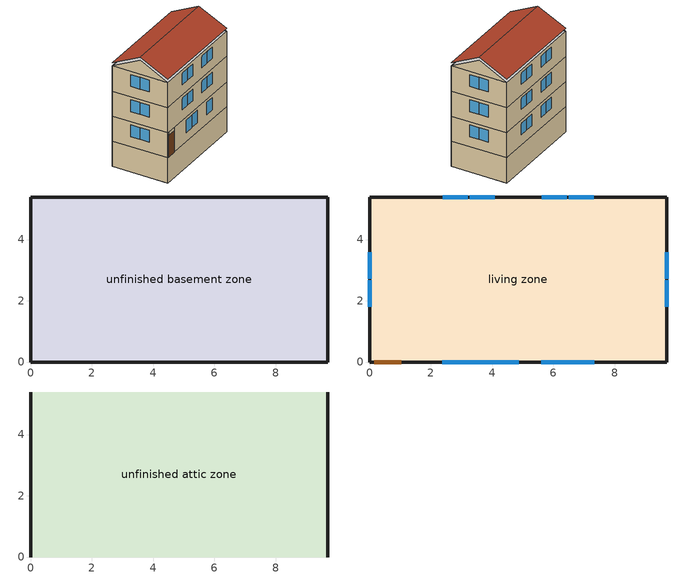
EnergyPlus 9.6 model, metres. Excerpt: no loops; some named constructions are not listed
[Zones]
unfinished basement zone
 floor foundation (FloorFndGrndUnfinB): 0,0 0,5.39 9.71,5.39 9.71,0 z-2.44
 wall foundation (WallFndGrndUnfinB): 0,5.39 0,0 9.71,0 9.71,5.39 0,5.39 z-2.44:0
living zone
 floor to unfinished basement zone (FloorUnfinBInsFin Reversed): 0,0 0,5.39 9.71,5.39 9.71,0 z0
 wall outside (WallExtInsFin): 9.71,0 9.71,5.39 0,5.39 0,0 9.71,0 z2.44:4.88; 0,5.39 0,0 9.71,0 9.71,5.39 0,5.39 z4.88:7.32; 0,5.39 0,0 0.13,0 1.05,0 9.71,0 9.71,5.39 0,5.39 z0:2.44
 window (WindowConstruction): 9.71,1.81 9.71,2.67 / 9.71,2.73 9.71,3.59 / 0,3.59 0,2.73 / 0,2.67 0,1.81 z3.43:4.57; 2.37,0 3.2,0 / 3.27,0 4.1,0 / 5.61,0 6.44,0 / 6.5,0 7.33,0 z3.46:4.57; 0,3.59 0,2.73 / 0,2.67 0,1.81 / 9.71,1.81 9.71,2.67 / 9.71,2.73 9.71,3.59 z5.86:7.01; 7.32,5.39 6.5,5.39 / 6.44,5.39 5.62,5.39 / 4.08,5.39 3.27,5.39 / 3.2,5.39 2.39,5.39 z5.92:7.01; 2.37,0 3.2,0 / 3.27,0 4.1,0 / 5.61,0 6.44,0 / 6.5,0 7.33,0 z5.9:7.01; 0,3.59 0,2.73 / 0,2.67 0,1.81 / 9.71,1.81 9.71,2.67 / 9.71,2.73 9.71,3.59 z0.99:2.13; 7.32,5.39 6.5,5.39 / 6.44,5.39 5.62,5.39 / 4.08,5.39 3.27,5.39 / 3.2,5.39 2.39,5.39 z1.05:2.13; 3,0 3.9,0 / 3.96,0 4.87,0 / 6.37,0 7.27,0 z0.93:2.13; 7.32,5.39 6.5,5.39 / 6.44,5.39 5.62,5.39 / 4.08,5.39 3.27,5.39 / 3.2,5.39 2.39,5.39 z3.48:4.57
 door (Door): 0.15,0 1.02,0 z0:2.13
unfinished attic zone
 floor to living zone (FloorFinInsUnfinAttic): 0,5.39 9.71,5.39 9.71,0 0,0 z7.32
 wall outside (WallExtUninsUnfin): 0,2.7,8.66 0,5.39,7.32 0,0,7.32; 9.71,2.7,8.66 9.71,0,7.32 9.71,5.39,7.32
 roof outside (RoofUnfinInsExt): 9.71,2.7,8.97 0,2.7,8.97 0,0,7.62 9.71,0,7.62; 0,2.7,8.97 9.71,2.7,8.97 9.71,5.39,7.62 0,5.39,7.62
[Material] Roughness=Rough
Name | Thickness {m} | Conductivity {W/m-K} | Density {kg/m3} | Specific Heat {J/kg-K} | Thermal Absorptance | Solar Absorptance | Visible Absorptance
Drywall 0.5 in. | 0.0127 | 0.160291 | 801 | 837.4 | 0.9 | 0.5 | 0.1
Floor Covering | 0.0127 | 0.0433444 | 54.468 | 1339.84 | 0.9 | 0.9 | 0.7
FloorIns | 0.23495 | 2.59817 | 67.691 | 1210.98 | 0.82 | 0.3 | 0.3
FloorUAAdditionalCeilingIns | 0.266954 | 0.0531827 | 16.02 | 1046.75 | 0.9 | 0.7 | 0.7
FloorUATrussandIns | 0.0889 | 0.0555643 | 50.7834 | 1165.1 | 0.9 | 0.5 | 0.9
RoofSheathing | 0.01905 | 0.115458 | 512.64 | 1214.23 | 0.82 | 0.3 | 0.3
Wood Floor | 0.015875 | 0.115458 | 544.68 | 1214.23 | 0.9 | 0.7 | 0.7
[Construction]
FloorFinInsUnfinAttic Reversed: FloorUAAdditionalCeilingIns, FloorUATrussandIns, Drywall 0.5 in.
FloorUnfinBInsFin: FloorIns, RoofSheathing, Wood Floor, Floor Covering
[Schedule:Day:Interval]
res mv_1 bath exhaust schedule allday1; res mv_1 bath exhaust schedule allday10; res mv_1 bath exhaust schedule allday11; res mv_1 bath exhaust schedule allday12; res mv_1 bath exhaust schedule allday2; res mv_1 bath exhaust schedule allday3; res mv_1 bath exhaust schedule allday4; res mv_1 bath exhaust schedule allday5; res mv_1 bath exhaust schedule allday6; res mv_1 bath exhaust schedule allday7; res mv_1 bath exhaust schedule allday8; res mv_1 bath exhaust schedule allday9: No, 04:00, 0, 05:00, 1, 24:00, 0
res mv_1 bath exhaust schedule summer design; res mv_1 range exhaust schedule summer design: No, 24:00, 1
res mv_1 bath exhaust schedule winter design; res mv_1 range exhaust schedule winter design; Schedule Day 19; Schedule Day 20; Schedule Day 23; Schedule Day 24: No, 24:00, 0
res mv_1 range exhaust schedule allday1; res mv_1 range exhaust schedule allday10; res mv_1 range exhaust schedule allday11; res mv_1 range exhaust schedule allday12; res mv_1 range exhaust schedule allday2; res mv_1 range exhaust schedule allday3; res mv_1 range exhaust schedule allday4; res mv_1 range exhaust schedule allday5; res mv_1 range exhaust schedule allday6; res mv_1 range exhaust schedule allday7; res mv_1 range exhaust schedule allday8; res mv_1 range exhaust schedule allday9: No, 15:00, 0, 16:00, 1, 24:00, 0
res nv_1 availability schedule allday1 on; res nv_1 availability schedule allday1 on 1; res nv_1 availability schedule allday1 on 10; res nv_1 availability schedule allday1 on 11; res nv_1 availability schedule allday1 on 2; res nv_1 availability schedule allday1 on 3; res nv_1 availability schedule allday1 on 4; res nv_1 availability schedule allday1 on 5; res nv_1 availability schedule allday1 on 6; res nv_1 availability schedule allday1 on 7; res nv_1 availability schedule allday1 on 8; res nv_1 availability schedule allday1 on 9: No, 01:00, 1, 02:00, 1, 03:00, 1, 04:00, 1, 05:00, 1, 06:00, 1, 07:00, 1, 08:00, 1, 09:00, 1, 10:00, 1, 11:00, 1, 12:00, 1, 13:00, 1, 14:00, 1, 15:00, 1, 16:00, 1, 17:00, 1, 18:00, 1, 19:00, 1, 20:00, 1, 21:00, 1, 22:00, 1, 23:00, 1, 24:00, 1
res nv_1 temp schedule allday5; res nv_1 temp schedule allday6; res nv_1 temp schedule allday9: No, 24:00, 20
res nv_1 temp schedule weekday1; res nv_1 temp schedule weekday10; res nv_1 temp schedule weekday11; res nv_1 temp schedule weekday12; res nv_1 temp schedule weekday2; res nv_1 temp schedule weekday3; res nv_1 temp schedule weekday4: No, 02:00, 18.3333, 11:00, 18.8889, 17:00, 17.7778, 24:00, 18.3333
res nv_1 temp schedule weekday7; res nv_1 temp schedule weekday8: No, 02:00, 19.4444, 09:00, 20, 17:00, 13.3333, 24:00, 19.4444
res nv_1 temp schedule weekend1; res nv_1 temp schedule weekend10; res nv_1 temp schedule weekend11; res nv_1 temp schedule weekend12; res nv_1 temp schedule weekend2; res nv_1 temp schedule weekend3; res nv_1 temp schedule weekend4: No, 02:00, 18.3333, 11:00, 18.8889, 24:00, 18.3333
res nv_1 temp schedule weekend7; res nv_1 temp schedule weekend8: No, 02:00, 19.4444, 11:00, 20, 24:00, 19.4444
[Schedule:Week:Daily]
res mv_1 bath exhaust schedule Week Rule - Jan1-Jan28: res mv_1 bath exhaust schedule allday1, res mv_1 bath exhaust schedule allday1, res mv_1 bath exhaust schedule allday1, res mv_1 bath exhaust schedule allday1, res mv_1 bath exhaust schedule allday1, res mv_1 bath exhaust schedule allday1, res mv_1 bath exhaust schedule allday1, Schedule Day 24, res mv_1 bath exhaust schedule summer design, res mv_1 bath exhaust schedule winter design, Schedule Day 24, Schedule Day 24
res mv_1 bath exhaust schedule Week Rule - Jan29-Feb4: res mv_1 bath exhaust schedule allday1, res mv_1 bath exhaust schedule allday1, res mv_1 bath exhaust schedule allday1, res mv_1 bath exhaust schedule allday2, res mv_1 bath exhaust schedule allday2, res mv_1 bath exhaust schedule allday2, res mv_1 bath exhaust schedule allday2, Schedule Day 24, res mv_1 bath exhaust schedule summer design, res mv_1 bath exhaust schedule winter design, Schedule Day 24, Schedule Day 24
res mv_1 bath exhaust schedule Week Rule - Feb5-Feb25: res mv_1 bath exhaust schedule allday2, res mv_1 bath exhaust schedule allday2, res mv_1 bath exhaust schedule allday2, res mv_1 bath exhaust schedule allday2, res mv_1 bath exhaust schedule allday2, res mv_1 bath exhaust schedule allday2, res mv_1 bath exhaust schedule allday2, Schedule Day 24, res mv_1 bath exhaust schedule summer design, res mv_1 bath exhaust schedule winter design, Schedule Day 24, Schedule Day 24
res mv_1 bath exhaust schedule Week Rule - Feb26-Mar4: res mv_1 bath exhaust schedule allday2, res mv_1 bath exhaust schedule allday2, res mv_1 bath exhaust schedule allday2, res mv_1 bath exhaust schedule allday3, res mv_1 bath exhaust schedule allday3, res mv_1 bath exhaust schedule allday3, res mv_1 bath exhaust schedule allday3, Schedule Day 24, res mv_1 bath exhaust schedule summer design, res mv_1 bath exhaust schedule winter design, Schedule Day 24, Schedule Day 24
res mv_1 bath exhaust schedule Week Rule - Mar5-Mar25: res mv_1 bath exhaust schedule allday3, res mv_1 bath exhaust schedule allday3, res mv_1 bath exhaust schedule allday3, res mv_1 bath exhaust schedule allday3, res mv_1 bath exhaust schedule allday3, res mv_1 bath exhaust schedule allday3, res mv_1 bath exhaust schedule allday3, Schedule Day 24, res mv_1 bath exhaust schedule summer design, res mv_1 bath exhaust schedule winter design, Schedule Day 24, Schedule Day 24
res mv_1 bath exhaust schedule Week Rule - Mar26-Apr1: res mv_1 bath exhaust schedule allday3, res mv_1 bath exhaust schedule allday3, res mv_1 bath exhaust schedule allday3, res mv_1 bath exhaust schedule allday3, res mv_1 bath exhaust schedule allday3, res mv_1 bath exhaust schedule allday3, res mv_1 bath exhaust schedule allday4, Schedule Day 24, res mv_1 bath exhaust schedule summer design, res mv_1 bath exhaust schedule winter design, Schedule Day 24, Schedule Day 24
res mv_1 bath exhaust schedule Week Rule - Apr2-Apr29: res mv_1 bath exhaust schedule allday4, res mv_1 bath exhaust schedule allday4, res mv_1 bath exhaust schedule allday4, res mv_1 bath exhaust schedule allday4, res mv_1 bath exhaust schedule allday4, res mv_1 bath exhaust schedule allday4, res mv_1 bath exhaust schedule allday4, Schedule Day 24, res mv_1 bath exhaust schedule summer design, res mv_1 bath exhaust schedule winter design, Schedule Day 24, Schedule Day 24
res mv_1 bath exhaust schedule Week Rule - Apr30-May6: res mv_1 bath exhaust schedule allday4, res mv_1 bath exhaust schedule allday5, res mv_1 bath exhaust schedule allday5, res mv_1 bath exhaust schedule allday5, res mv_1 bath exhaust schedule allday5, res mv_1 bath exhaust schedule allday5, res mv_1 bath exhaust schedule allday5, Schedule Day 24, res mv_1 bath exhaust schedule summer design, res mv_1 bath exhaust schedule winter design, Schedule Day 24, Schedule Day 24
res mv_1 bath exhaust schedule Week Rule - May7-May27: res mv_1 bath exhaust schedule allday5, res mv_1 bath exhaust schedule allday5, res mv_1 bath exhaust schedule allday5, res mv_1 bath exhaust schedule allday5, res mv_1 bath exhaust schedule allday5, res mv_1 bath exhaust schedule allday5, res mv_1 bath exhaust schedule allday5, Schedule Day 24, res mv_1 bath exhaust schedule summer design, res mv_1 bath exhaust schedule winter design, Schedule Day 24, Schedule Day 24
res mv_1 bath exhaust schedule Week Rule - May28-Jun3: res mv_1 bath exhaust schedule allday5, res mv_1 bath exhaust schedule allday5, res mv_1 bath exhaust schedule allday5, res mv_1 bath exhaust schedule allday5, res mv_1 bath exhaust schedule allday6, res mv_1 bath exhaust schedule allday6, res mv_1 bath exhaust schedule allday6, Schedule Day 24, res mv_1 bath exhaust schedule summer design, res mv_1 bath exhaust schedule winter design, Schedule Day 24, Schedule Day 24
res mv_1 bath exhaust schedule Week Rule - Jun4-Jun24: res mv_1 bath exhaust schedule allday6, res mv_1 bath exhaust schedule allday6, res mv_1 bath exhaust schedule allday6, res mv_1 bath exhaust schedule allday6, res mv_1 bath exhaust schedule allday6, res mv_1 bath exhaust schedule allday6, res mv_1 bath exhaust schedule allday6, Schedule Day 24, res mv_1 bath exhaust schedule summer design, res mv_1 bath exhaust schedule winter design, Schedule Day 24, Schedule Day 24
res mv_1 bath exhaust schedule Week Rule - Jun25-Jul1: res mv_1 bath exhaust schedule allday6, res mv_1 bath exhaust schedule allday6, res mv_1 bath exhaust schedule allday6, res mv_1 bath exhaust schedule allday6, res mv_1 bath exhaust schedule allday6, res mv_1 bath exhaust schedule allday6, res mv_1 bath exhaust schedule allday7, Schedule Day 24, res mv_1 bath exhaust schedule summer design, res mv_1 bath exhaust schedule winter design, Schedule Day 24, Schedule Day 24
res mv_1 bath exhaust schedule Week Rule - Jul2-Jul29: res mv_1 bath exhaust schedule allday7, res mv_1 bath exhaust schedule allday7, res mv_1 bath exhaust schedule allday7, res mv_1 bath exhaust schedule allday7, res mv_1 bath exhaust schedule allday7, res mv_1 bath exhaust schedule allday7, res mv_1 bath exhaust schedule allday7, Schedule Day 24, res mv_1 bath exhaust schedule summer design, res mv_1 bath exhaust schedule winter design, Schedule Day 24, Schedule Day 24
res mv_1 bath exhaust schedule Week Rule - Jul30-Aug5: res mv_1 bath exhaust schedule allday7, res mv_1 bath exhaust schedule allday7, res mv_1 bath exhaust schedule allday8, res mv_1 bath exhaust schedule allday8, res mv_1 bath exhaust schedule allday8, res mv_1 bath exhaust schedule allday8, res mv_1 bath exhaust schedule allday8, Schedule Day 24, res mv_1 bath exhaust schedule summer design, res mv_1 bath exhaust schedule winter design, Schedule Day 24, Schedule Day 24
res mv_1 bath exhaust schedule Week Rule - Aug6-Aug26: res mv_1 bath exhaust schedule allday8, res mv_1 bath exhaust schedule allday8, res mv_1 bath exhaust schedule allday8, res mv_1 bath exhaust schedule allday8, res mv_1 bath exhaust schedule allday8, res mv_1 bath exhaust schedule allday8, res mv_1 bath exhaust schedule allday8, Schedule Day 24, res mv_1 bath exhaust schedule summer design, res mv_1 bath exhaust schedule winter design, Schedule Day 24, Schedule Day 24
res mv_1 bath exhaust schedule Week Rule - Aug27-Sep2: res mv_1 bath exhaust schedule allday8, res mv_1 bath exhaust schedule allday8, res mv_1 bath exhaust schedule allday8, res mv_1 bath exhaust schedule allday8, res mv_1 bath exhaust schedule allday8, res mv_1 bath exhaust schedule allday9, res mv_1 bath exhaust schedule allday9, Schedule Day 24, res mv_1 bath exhaust schedule summer design, res mv_1 bath exhaust schedule winter design, Schedule Day 24, Schedule Day 24
res mv_1 bath exhaust schedule Week Rule - Sep3-Sep30: res mv_1 bath exhaust schedule allday9, res mv_1 bath exhaust schedule allday9, res mv_1 bath exhaust schedule allday9, res mv_1 bath exhaust schedule allday9, res mv_1 bath exhaust schedule allday9, res mv_1 bath exhaust schedule allday9, res mv_1 bath exhaust schedule allday9, Schedule Day 24, res mv_1 bath exhaust schedule summer design, res mv_1 bath exhaust schedule winter design, Schedule Day 24, Schedule Day 24
res mv_1 bath exhaust schedule Week Rule - Oct1-Oct28: res mv_1 bath exhaust schedule allday10, res mv_1 bath exhaust schedule allday10, res mv_1 bath exhaust schedule allday10, res mv_1 bath exhaust schedule allday10, res mv_1 bath exhaust schedule allday10, res mv_1 bath exhaust schedule allday10, res mv_1 bath exhaust schedule allday10, Schedule Day 24, res mv_1 bath exhaust schedule summer design, res mv_1 bath exhaust schedule winter design, Schedule Day 24, Schedule Day 24
res mv_1 bath exhaust schedule Week Rule - Oct29-Nov4: res mv_1 bath exhaust schedule allday10, res mv_1 bath exhaust schedule allday10, res mv_1 bath exhaust schedule allday10, res mv_1 bath exhaust schedule allday11, res mv_1 bath exhaust schedule allday11, res mv_1 bath exhaust schedule allday11, res mv_1 bath exhaust schedule allday11, Schedule Day 24, res mv_1 bath exhaust schedule summer design, res mv_1 bath exhaust schedule winter design, Schedule Day 24, Schedule Day 24
res mv_1 bath exhaust schedule Week Rule - Nov5-Nov25: res mv_1 bath exhaust schedule allday11, res mv_1 bath exhaust schedule allday11, res mv_1 bath exhaust schedule allday11, res mv_1 bath exhaust schedule allday11, res mv_1 bath exhaust schedule allday11, res mv_1 bath exhaust schedule allday11, res mv_1 bath exhaust schedule allday11, Schedule Day 24, res mv_1 bath exhaust schedule summer design, res mv_1 bath exhaust schedule winter design, Schedule Day 24, Schedule Day 24
res mv_1 bath exhaust schedule Week Rule - Nov26-Dec2: res mv_1 bath exhaust schedule allday11, res mv_1 bath exhaust schedule allday11, res mv_1 bath exhaust schedule allday11, res mv_1 bath exhaust schedule allday11, res mv_1 bath exhaust schedule allday11, res mv_1 bath exhaust schedule allday12, res mv_1 bath exhaust schedule allday12, Schedule Day 24, res mv_1 bath exhaust schedule summer design, res mv_1 bath exhaust schedule winter design, Schedule Day 24, Schedule Day 24
res mv_1 bath exhaust schedule Week Rule - Dec3-Dec31: res mv_1 bath exhaust schedule allday12, res mv_1 bath exhaust schedule allday12, res mv_1 bath exhaust schedule allday12, res mv_1 bath exhaust schedule allday12, res mv_1 bath exhaust schedule allday12, res mv_1 bath exhaust schedule allday12, res mv_1 bath exhaust schedule allday12, Schedule Day 24, res mv_1 bath exhaust schedule summer design, res mv_1 bath exhaust schedule winter design, Schedule Day 24, Schedule Day 24
res mv_1 range exhaust schedule Week Rule - Jan1-Jan28: res mv_1 range exhaust schedule allday1, res mv_1 range exhaust schedule allday1, res mv_1 range exhaust schedule allday1, res mv_1 range exhaust schedule allday1, res mv_1 range exhaust schedule allday1, res mv_1 range exhaust schedule allday1, res mv_1 range exhaust schedule allday1, Schedule Day 23, res mv_1 range exhaust schedule summer design, res mv_1 range exhaust schedule winter design, Schedule Day 23, Schedule Day 23
res mv_1 range exhaust schedule Week Rule - Jan29-Feb4: res mv_1 range exhaust schedule allday1, res mv_1 range exhaust schedule allday1, res mv_1 range exhaust schedule allday1, res mv_1 range exhaust schedule allday2, res mv_1 range exhaust schedule allday2, res mv_1 range exhaust schedule allday2, res mv_1 range exhaust schedule allday2, Schedule Day 23, res mv_1 range exhaust schedule summer design, res mv_1 range exhaust schedule winter design, Schedule Day 23, Schedule Day 23
res mv_1 range exhaust schedule Week Rule - Feb5-Feb25: res mv_1 range exhaust schedule allday2, res mv_1 range exhaust schedule allday2, res mv_1 range exhaust schedule allday2, res mv_1 range exhaust schedule allday2, res mv_1 range exhaust schedule allday2, res mv_1 range exhaust schedule allday2, res mv_1 range exhaust schedule allday2, Schedule Day 23, res mv_1 range exhaust schedule summer design, res mv_1 range exhaust schedule winter design, Schedule Day 23, Schedule Day 23
res mv_1 range exhaust schedule Week Rule - Feb26-Mar4: res mv_1 range exhaust schedule allday2, res mv_1 range exhaust schedule allday2, res mv_1 range exhaust schedule allday2, res mv_1 range exhaust schedule allday3, res mv_1 range exhaust schedule allday3, res mv_1 range exhaust schedule allday3, res mv_1 range exhaust schedule allday3, Schedule Day 23, res mv_1 range exhaust schedule summer design, res mv_1 range exhaust schedule winter design, Schedule Day 23, Schedule Day 23
res mv_1 range exhaust schedule Week Rule - Mar5-Mar25: res mv_1 range exhaust schedule allday3, res mv_1 range exhaust schedule allday3, res mv_1 range exhaust schedule allday3, res mv_1 range exhaust schedule allday3, res mv_1 range exhaust schedule allday3, res mv_1 range exhaust schedule allday3, res mv_1 range exhaust schedule allday3, Schedule Day 23, res mv_1 range exhaust schedule summer design, res mv_1 range exhaust schedule winter design, Schedule Day 23, Schedule Day 23
res mv_1 range exhaust schedule Week Rule - Mar26-Apr1: res mv_1 range exhaust schedule allday3, res mv_1 range exhaust schedule allday3, res mv_1 range exhaust schedule allday3, res mv_1 range exhaust schedule allday3, res mv_1 range exhaust schedule allday3, res mv_1 range exhaust schedule allday3, res mv_1 range exhaust schedule allday4, Schedule Day 23, res mv_1 range exhaust schedule summer design, res mv_1 range exhaust schedule winter design, Schedule Day 23, Schedule Day 23
res mv_1 range exhaust schedule Week Rule - Apr2-Apr29: res mv_1 range exhaust schedule allday4, res mv_1 range exhaust schedule allday4, res mv_1 range exhaust schedule allday4, res mv_1 range exhaust schedule allday4, res mv_1 range exhaust schedule allday4, res mv_1 range exhaust schedule allday4, res mv_1 range exhaust schedule allday4, Schedule Day 23, res mv_1 range exhaust schedule summer design, res mv_1 range exhaust schedule winter design, Schedule Day 23, Schedule Day 23
res mv_1 range exhaust schedule Week Rule - Apr30-May6: res mv_1 range exhaust schedule allday4, res mv_1 range exhaust schedule allday5, res mv_1 range exhaust schedule allday5, res mv_1 range exhaust schedule allday5, res mv_1 range exhaust schedule allday5, res mv_1 range exhaust schedule allday5, res mv_1 range exhaust schedule allday5, Schedule Day 23, res mv_1 range exhaust schedule summer design, res mv_1 range exhaust schedule winter design, Schedule Day 23, Schedule Day 23
res mv_1 range exhaust schedule Week Rule - May7-May27: res mv_1 range exhaust schedule allday5, res mv_1 range exhaust schedule allday5, res mv_1 range exhaust schedule allday5, res mv_1 range exhaust schedule allday5, res mv_1 range exhaust schedule allday5, res mv_1 range exhaust schedule allday5, res mv_1 range exhaust schedule allday5, Schedule Day 23, res mv_1 range exhaust schedule summer design, res mv_1 range exhaust schedule winter design, Schedule Day 23, Schedule Day 23
res mv_1 range exhaust schedule Week Rule - May28-Jun3: res mv_1 range exhaust schedule allday5, res mv_1 range exhaust schedule allday5, res mv_1 range exhaust schedule allday5, res mv_1 range exhaust schedule allday5, res mv_1 range exhaust schedule allday6, res mv_1 range exhaust schedule allday6, res mv_1 range exhaust schedule allday6, Schedule Day 23, res mv_1 range exhaust schedule summer design, res mv_1 range exhaust schedule winter design, Schedule Day 23, Schedule Day 23
res mv_1 range exhaust schedule Week Rule - Jun4-Jun24: res mv_1 range exhaust schedule allday6, res mv_1 range exhaust schedule allday6, res mv_1 range exhaust schedule allday6, res mv_1 range exhaust schedule allday6, res mv_1 range exhaust schedule allday6, res mv_1 range exhaust schedule allday6, res mv_1 range exhaust schedule allday6, Schedule Day 23, res mv_1 range exhaust schedule summer design, res mv_1 range exhaust schedule winter design, Schedule Day 23, Schedule Day 23
res mv_1 range exhaust schedule Week Rule - Jun25-Jul1: res mv_1 range exhaust schedule allday6, res mv_1 range exhaust schedule allday6, res mv_1 range exhaust schedule allday6, res mv_1 range exhaust schedule allday6, res mv_1 range exhaust schedule allday6, res mv_1 range exhaust schedule allday6, res mv_1 range exhaust schedule allday7, Schedule Day 23, res mv_1 range exhaust schedule summer design, res mv_1 range exhaust schedule winter design, Schedule Day 23, Schedule Day 23
res mv_1 range exhaust schedule Week Rule - Jul2-Jul29: res mv_1 range exhaust schedule allday7, res mv_1 range exhaust schedule allday7, res mv_1 range exhaust schedule allday7, res mv_1 range exhaust schedule allday7, res mv_1 range exhaust schedule allday7, res mv_1 range exhaust schedule allday7, res mv_1 range exhaust schedule allday7, Schedule Day 23, res mv_1 range exhaust schedule summer design, res mv_1 range exhaust schedule winter design, Schedule Day 23, Schedule Day 23
res mv_1 range exhaust schedule Week Rule - Jul30-Aug5: res mv_1 range exhaust schedule allday7, res mv_1 range exhaust schedule allday7, res mv_1 range exhaust schedule allday8, res mv_1 range exhaust schedule allday8, res mv_1 range exhaust schedule allday8, res mv_1 range exhaust schedule allday8, res mv_1 range exhaust schedule allday8, Schedule Day 23, res mv_1 range exhaust schedule summer design, res mv_1 range exhaust schedule winter design, Schedule Day 23, Schedule Day 23
res mv_1 range exhaust schedule Week Rule - Aug6-Aug26: res mv_1 range exhaust schedule allday8, res mv_1 range exhaust schedule allday8, res mv_1 range exhaust schedule allday8, res mv_1 range exhaust schedule allday8, res mv_1 range exhaust schedule allday8, res mv_1 range exhaust schedule allday8, res mv_1 range exhaust schedule allday8, Schedule Day 23, res mv_1 range exhaust schedule summer design, res mv_1 range exhaust schedule winter design, Schedule Day 23, Schedule Day 23
res mv_1 range exhaust schedule Week Rule - Aug27-Sep2: res mv_1 range exhaust schedule allday8, res mv_1 range exhaust schedule allday8, res mv_1 range exhaust schedule allday8, res mv_1 range exhaust schedule allday8, res mv_1 range exhaust schedule allday8, res mv_1 range exhaust schedule allday9, res mv_1 range exhaust schedule allday9, Schedule Day 23, res mv_1 range exhaust schedule summer design, res mv_1 range exhaust schedule winter design, Schedule Day 23, Schedule Day 23
res mv_1 range exhaust schedule Week Rule - Sep3-Sep30: res mv_1 range exhaust schedule allday9, res mv_1 range exhaust schedule allday9, res mv_1 range exhaust schedule allday9, res mv_1 range exhaust schedule allday9, res mv_1 range exhaust schedule allday9, res mv_1 range exhaust schedule allday9, res mv_1 range exhaust schedule allday9, Schedule Day 23, res mv_1 range exhaust schedule summer design, res mv_1 range exhaust schedule winter design, Schedule Day 23, Schedule Day 23
res mv_1 range exhaust schedule Week Rule - Oct1-Oct28: res mv_1 range exhaust schedule allday10, res mv_1 range exhaust schedule allday10, res mv_1 range exhaust schedule allday10, res mv_1 range exhaust schedule allday10, res mv_1 range exhaust schedule allday10, res mv_1 range exhaust schedule allday10, res mv_1 range exhaust schedule allday10, Schedule Day 23, res mv_1 range exhaust schedule summer design, res mv_1 range exhaust schedule winter design, Schedule Day 23, Schedule Day 23
res mv_1 range exhaust schedule Week Rule - Oct29-Nov4: res mv_1 range exhaust schedule allday10, res mv_1 range exhaust schedule allday10, res mv_1 range exhaust schedule allday10, res mv_1 range exhaust schedule allday11, res mv_1 range exhaust schedule allday11, res mv_1 range exhaust schedule allday11, res mv_1 range exhaust schedule allday11, Schedule Day 23, res mv_1 range exhaust schedule summer design, res mv_1 range exhaust schedule winter design, Schedule Day 23, Schedule Day 23
res mv_1 range exhaust schedule Week Rule - Nov5-Nov25: res mv_1 range exhaust schedule allday11, res mv_1 range exhaust schedule allday11, res mv_1 range exhaust schedule allday11, res mv_1 range exhaust schedule allday11, res mv_1 range exhaust schedule allday11, res mv_1 range exhaust schedule allday11, res mv_1 range exhaust schedule allday11, Schedule Day 23, res mv_1 range exhaust schedule summer design, res mv_1 range exhaust schedule winter design, Schedule Day 23, Schedule Day 23
res mv_1 range exhaust schedule Week Rule - Nov26-Dec2: res mv_1 range exhaust schedule allday11, res mv_1 range exhaust schedule allday11, res mv_1 range exhaust schedule allday11, res mv_1 range exhaust schedule allday11, res mv_1 range exhaust schedule allday11, res mv_1 range exhaust schedule allday12, res mv_1 range exhaust schedule allday12, Schedule Day 23, res mv_1 range exhaust schedule summer design, res mv_1 range exhaust schedule winter design, Schedule Day 23, Schedule Day 23
res mv_1 range exhaust schedule Week Rule - Dec3-Dec31: res mv_1 range exhaust schedule allday12, res mv_1 range exhaust schedule allday12, res mv_1 range exhaust schedule allday12, res mv_1 range exhaust schedule allday12, res mv_1 range exhaust schedule allday12, res mv_1 range exhaust schedule allday12, res mv_1 range exhaust schedule allday12, Schedule Day 23, res mv_1 range exhaust schedule summer design, res mv_1 range exhaust schedule winter design, Schedule Day 23, Schedule Day 23
res nv_1 avail schedule Week Rule - Jan1-Jan28: Schedule Day 20, res nv_1 availability schedule allday1 on, Schedule Day 20, res nv_1 availability schedule allday1 on, Schedule Day 20, res nv_1 availability schedule allday1 on, Schedule Day 20, Schedule Day 20, Schedule Day 20, Schedule Day 20, Schedule Day 20, Schedule Day 20
res nv_1 avail schedule Week Rule - Jan29-Feb4: Schedule Day 20, res nv_1 availability schedule allday1 on, Schedule Day 20, res nv_1 availability schedule allday1 on 1, Schedule Day 20, res nv_1 availability schedule allday1 on 1, Schedule Day 20, Schedule Day 20, Schedule Day 20, Schedule Day 20, Schedule Day 20, Schedule Day 20
res nv_1 avail schedule Week Rule - Feb5-Feb25: Schedule Day 20, res nv_1 availability schedule allday1 on 1, Schedule Day 20, res nv_1 availability schedule allday1 on 1, Schedule Day 20, res nv_1 availability schedule allday1 on 1, Schedule Day 20, Schedule Day 20, Schedule Day 20, Schedule Day 20, Schedule Day 20, Schedule Day 20
res nv_1 avail schedule Week Rule - Feb26-Mar4: Schedule Day 20, res nv_1 availability schedule allday1 on 1, Schedule Day 20, res nv_1 availability schedule allday1 on 2, Schedule Day 20, res nv_1 availability schedule allday1 on 2, Schedule Day 20, Schedule Day 20, Schedule Day 20, Schedule Day 20, Schedule Day 20, Schedule Day 20
res nv_1 avail schedule Week Rule - Mar5-Apr1: Schedule Day 20, res nv_1 availability schedule allday1 on 2, Schedule Day 20, res nv_1 availability schedule allday1 on 2, Schedule Day 20, res nv_1 availability schedule allday1 on 2, Schedule Day 20, Schedule Day 20, Schedule Day 20, Schedule Day 20, Schedule Day 20, Schedule Day 20
res nv_1 avail schedule Week Rule - Apr2-Apr29: Schedule Day 20, res nv_1 availability schedule allday1 on 3, Schedule Day 20, res nv_1 availability schedule allday1 on 3, Schedule Day 20, res nv_1 availability schedule allday1 on 3, Schedule Day 20, Schedule Day 20, Schedule Day 20, Schedule Day 20, Schedule Day 20, Schedule Day 20
res nv_1 avail schedule Week Rule - Apr30-May27: Schedule Day 20, res nv_1 availability schedule allday1 on 4, Schedule Day 20, res nv_1 availability schedule allday1 on 4, Schedule Day 20, res nv_1 availability schedule allday1 on 4, Schedule Day 20, Schedule Day 20, Schedule Day 20, Schedule Day 20, Schedule Day 20, Schedule Day 20
res nv_1 avail schedule Week Rule - May28-Jun3: Schedule Day 20, res nv_1 availability schedule allday1 on 4, Schedule Day 20, res nv_1 availability schedule allday1 on 4, Schedule Day 20, res nv_1 availability schedule allday1 on 5, Schedule Day 20, Schedule Day 20, Schedule Day 20, Schedule Day 20, Schedule Day 20, Schedule Day 20
res nv_1 avail schedule Week Rule - Jun4-Jul1: Schedule Day 20, res nv_1 availability schedule allday1 on 5, Schedule Day 20, res nv_1 availability schedule allday1 on 5, Schedule Day 20, res nv_1 availability schedule allday1 on 5, Schedule Day 20, Schedule Day 20, Schedule Day 20, Schedule Day 20, Schedule Day 20, Schedule Day 20
res nv_1 avail schedule Week Rule - Jul2-Jul29: Schedule Day 20, res nv_1 availability schedule allday1 on 6, Schedule Day 20, res nv_1 availability schedule allday1 on 6, Schedule Day 20, res nv_1 availability schedule allday1 on 6, Schedule Day 20, Schedule Day 20, Schedule Day 20, Schedule Day 20, Schedule Day 20, Schedule Day 20
res nv_1 avail schedule Week Rule - Jul30-Aug5: Schedule Day 20, res nv_1 availability schedule allday1 on 6, Schedule Day 20, res nv_1 availability schedule allday1 on 7, Schedule Day 20, res nv_1 availability schedule allday1 on 7, Schedule Day 20, Schedule Day 20, Schedule Day 20, Schedule Day 20, Schedule Day 20, Schedule Day 20
res nv_1 avail schedule Week Rule - Aug6-Aug26: Schedule Day 20, res nv_1 availability schedule allday1 on 7, Schedule Day 20, res nv_1 availability schedule allday1 on 7, Schedule Day 20, res nv_1 availability schedule allday1 on 7, Schedule Day 20, Schedule Day 20, Schedule Day 20, Schedule Day 20, Schedule Day 20, Schedule Day 20
res nv_1 avail schedule Week Rule - Aug27-Sep2: Schedule Day 20, res nv_1 availability schedule allday1 on 7, Schedule Day 20, res nv_1 availability schedule allday1 on 7, Schedule Day 20, res nv_1 availability schedule allday1 on 8, Schedule Day 20, Schedule Day 20, Schedule Day 20, Schedule Day 20, Schedule Day 20, Schedule Day 20
res nv_1 avail schedule Week Rule - Sep3-Sep30: Schedule Day 20, res nv_1 availability schedule allday1 on 8, Schedule Day 20, res nv_1 availability schedule allday1 on 8, Schedule Day 20, res nv_1 availability schedule allday1 on 8, Schedule Day 20, Schedule Day 20, Schedule Day 20, Schedule Day 20, Schedule Day 20, Schedule Day 20
res nv_1 avail schedule Week Rule - Oct1-Oct28: Schedule Day 20, res nv_1 availability schedule allday1 on 9, Schedule Day 20, res nv_1 availability schedule allday1 on 9, Schedule Day 20, res nv_1 availability schedule allday1 on 9, Schedule Day 20, Schedule Day 20, Schedule Day 20, Schedule Day 20, Schedule Day 20, Schedule Day 20
res nv_1 avail schedule Week Rule - Oct29-Nov4: Schedule Day 20, res nv_1 availability schedule allday1 on 9, Schedule Day 20, res nv_1 availability schedule allday1 on 10, Schedule Day 20, res nv_1 availability schedule allday1 on 10, Schedule Day 20, Schedule Day 20, Schedule Day 20, Schedule Day 20, Schedule Day 20, Schedule Day 20
res nv_1 avail schedule Week Rule - Nov5-Nov25: Schedule Day 20, res nv_1 availability schedule allday1 on 10, Schedule Day 20, res nv_1 availability schedule allday1 on 10, Schedule Day 20, res nv_1 availability schedule allday1 on 10, Schedule Day 20, Schedule Day 20, Schedule Day 20, Schedule Day 20, Schedule Day 20, Schedule Day 20
res nv_1 avail schedule Week Rule - Nov26-Dec2: Schedule Day 20, res nv_1 availability schedule allday1 on 10, Schedule Day 20, res nv_1 availability schedule allday1 on 10, Schedule Day 20, res nv_1 availability schedule allday1 on 11, Schedule Day 20, Schedule Day 20, Schedule Day 20, Schedule Day 20, Schedule Day 20, Schedule Day 20
res nv_1 avail schedule Week Rule - Dec3-Dec31: Schedule Day 20, res nv_1 availability schedule allday1 on 11, Schedule Day 20, res nv_1 availability schedule allday1 on 11, Schedule Day 20, res nv_1 availability schedule allday1 on 11, Schedule Day 20, Schedule Day 20, Schedule Day 20, Schedule Day 20, Schedule Day 20, Schedule Day 20
res nv_1 temp schedule Week Rule - Jan1-Jan28: res nv_1 temp schedule weekend1, res nv_1 temp schedule weekday1, res nv_1 temp schedule weekday1, res nv_1 temp schedule weekday1, res nv_1 temp schedule weekday1, res nv_1 temp schedule weekday1, res nv_1 temp schedule weekend1, Schedule Day 19, Schedule Day 19, Schedule Day 19, Schedule Day 19, Schedule Day 19
res nv_1 temp schedule Week Rule - Jan29-Feb4: res nv_1 temp schedule weekend1, res nv_1 temp schedule weekday1, res nv_1 temp schedule weekday1, res nv_1 temp schedule weekday2, res nv_1 temp schedule weekday2, res nv_1 temp schedule weekday2, res nv_1 temp schedule weekend2, Schedule Day 19, Schedule Day 19, Schedule Day 19, Schedule Day 19, Schedule Day 19
res nv_1 temp schedule Week Rule - Feb5-Feb25: res nv_1 temp schedule weekend2, res nv_1 temp schedule weekday2, res nv_1 temp schedule weekday2, res nv_1 temp schedule weekday2, res nv_1 temp schedule weekday2, res nv_1 temp schedule weekday2, res nv_1 temp schedule weekend2, Schedule Day 19, Schedule Day 19, Schedule Day 19, Schedule Day 19, Schedule Day 19
res nv_1 temp schedule Week Rule - Feb26-Mar4: res nv_1 temp schedule weekend2, res nv_1 temp schedule weekday2, res nv_1 temp schedule weekday2, res nv_1 temp schedule weekday3, res nv_1 temp schedule weekday3, res nv_1 temp schedule weekday3, res nv_1 temp schedule weekend3, Schedule Day 19, Schedule Day 19, Schedule Day 19, Schedule Day 19, Schedule Day 19
res nv_1 temp schedule Week Rule - Mar5-Mar25: res nv_1 temp schedule weekend3, res nv_1 temp schedule weekday3, res nv_1 temp schedule weekday3, res nv_1 temp schedule weekday3, res nv_1 temp schedule weekday3, res nv_1 temp schedule weekday3, res nv_1 temp schedule weekend3, Schedule Day 19, Schedule Day 19, Schedule Day 19, Schedule Day 19, Schedule Day 19
res nv_1 temp schedule Week Rule - Mar26-Apr1: res nv_1 temp schedule weekend3, res nv_1 temp schedule weekday3, res nv_1 temp schedule weekday3, res nv_1 temp schedule weekday3, res nv_1 temp schedule weekday3, res nv_1 temp schedule weekday3, res nv_1 temp schedule weekend4, Schedule Day 19, Schedule Day 19, Schedule Day 19, Schedule Day 19, Schedule Day 19
res nv_1 temp schedule Week Rule - Apr2-Apr29: res nv_1 temp schedule weekend4, res nv_1 temp schedule weekday4, res nv_1 temp schedule weekday4, res nv_1 temp schedule weekday4, res nv_1 temp schedule weekday4, res nv_1 temp schedule weekday4, res nv_1 temp schedule weekend4, Schedule Day 19, Schedule Day 19, Schedule Day 19, Schedule Day 19, Schedule Day 19
res nv_1 temp schedule Week Rule - Apr30-May6: res nv_1 temp schedule weekend4, res nv_1 temp schedule allday5, res nv_1 temp schedule allday5, res nv_1 temp schedule allday5, res nv_1 temp schedule allday5, res nv_1 temp schedule allday5, res nv_1 temp schedule allday5, Schedule Day 19, Schedule Day 19, Schedule Day 19, Schedule Day 19, Schedule Day 19
res nv_1 temp schedule Week Rule - May7-May27: res nv_1 temp schedule allday5, res nv_1 temp schedule allday5, res nv_1 temp schedule allday5, res nv_1 temp schedule allday5, res nv_1 temp schedule allday5, res nv_1 temp schedule allday5, res nv_1 temp schedule allday5, Schedule Day 19, Schedule Day 19, Schedule Day 19, Schedule Day 19, Schedule Day 19
res nv_1 temp schedule Week Rule - May28-Jun3: res nv_1 temp schedule allday5, res nv_1 temp schedule allday5, res nv_1 temp schedule allday5, res nv_1 temp schedule allday5, res nv_1 temp schedule allday6, res nv_1 temp schedule allday6, res nv_1 temp schedule allday6, Schedule Day 19, Schedule Day 19, Schedule Day 19, Schedule Day 19, Schedule Day 19
res nv_1 temp schedule Week Rule - Jun4-Jun24: res nv_1 temp schedule allday6, res nv_1 temp schedule allday6, res nv_1 temp schedule allday6, res nv_1 temp schedule allday6, res nv_1 temp schedule allday6, res nv_1 temp schedule allday6, res nv_1 temp schedule allday6, Schedule Day 19, Schedule Day 19, Schedule Day 19, Schedule Day 19, Schedule Day 19
res nv_1 temp schedule Week Rule - Jun25-Jul1: res nv_1 temp schedule allday6, res nv_1 temp schedule allday6, res nv_1 temp schedule allday6, res nv_1 temp schedule allday6, res nv_1 temp schedule allday6, res nv_1 temp schedule allday6, res nv_1 temp schedule weekend7, Schedule Day 19, Schedule Day 19, Schedule Day 19, Schedule Day 19, Schedule Day 19
res nv_1 temp schedule Week Rule - Jul2-Jul29: res nv_1 temp schedule weekend7, res nv_1 temp schedule weekday7, res nv_1 temp schedule weekday7, res nv_1 temp schedule weekday7, res nv_1 temp schedule weekday7, res nv_1 temp schedule weekday7, res nv_1 temp schedule weekend7, Schedule Day 19, Schedule Day 19, Schedule Day 19, Schedule Day 19, Schedule Day 19
res nv_1 temp schedule Week Rule - Jul30-Aug5: res nv_1 temp schedule weekend7, res nv_1 temp schedule weekday7, res nv_1 temp schedule weekday8, res nv_1 temp schedule weekday8, res nv_1 temp schedule weekday8, res nv_1 temp schedule weekday8, res nv_1 temp schedule weekend8, Schedule Day 19, Schedule Day 19, Schedule Day 19, Schedule Day 19, Schedule Day 19
res nv_1 temp schedule Week Rule - Aug6-Aug26: res nv_1 temp schedule weekend8, res nv_1 temp schedule weekday8, res nv_1 temp schedule weekday8, res nv_1 temp schedule weekday8, res nv_1 temp schedule weekday8, res nv_1 temp schedule weekday8, res nv_1 temp schedule weekend8, Schedule Day 19, Schedule Day 19, Schedule Day 19, Schedule Day 19, Schedule Day 19
res nv_1 temp schedule Week Rule - Aug27-Sep2: res nv_1 temp schedule weekend8, res nv_1 temp schedule weekday8, res nv_1 temp schedule weekday8, res nv_1 temp schedule weekday8, res nv_1 temp schedule weekday8, res nv_1 temp schedule allday9, res nv_1 temp schedule allday9, Schedule Day 19, Schedule Day 19, Schedule Day 19, Schedule Day 19, Schedule Day 19
res nv_1 temp schedule Week Rule - Sep3-Sep30: res nv_1 temp schedule allday9, res nv_1 temp schedule allday9, res nv_1 temp schedule allday9, res nv_1 temp schedule allday9, res nv_1 temp schedule allday9, res nv_1 temp schedule allday9, res nv_1 temp schedule allday9, Schedule Day 19, Schedule Day 19, Schedule Day 19, Schedule Day 19, Schedule Day 19
res nv_1 temp schedule Week Rule - Oct1-Oct28: res nv_1 temp schedule weekend10, res nv_1 temp schedule weekday10, res nv_1 temp schedule weekday10, res nv_1 temp schedule weekday10, res nv_1 temp schedule weekday10, res nv_1 temp schedule weekday10, res nv_1 temp schedule weekend10, Schedule Day 19, Schedule Day 19, Schedule Day 19, Schedule Day 19, Schedule Day 19
res nv_1 temp schedule Week Rule - Oct29-Nov4: res nv_1 temp schedule weekend10, res nv_1 temp schedule weekday10, res nv_1 temp schedule weekday10, res nv_1 temp schedule weekday11, res nv_1 temp schedule weekday11, res nv_1 temp schedule weekday11, res nv_1 temp schedule weekend11, Schedule Day 19, Schedule Day 19, Schedule Day 19, Schedule Day 19, Schedule Day 19
res nv_1 temp schedule Week Rule - Nov5-Nov25: res nv_1 temp schedule weekend11, res nv_1 temp schedule weekday11, res nv_1 temp schedule weekday11, res nv_1 temp schedule weekday11, res nv_1 temp schedule weekday11, res nv_1 temp schedule weekday11, res nv_1 temp schedule weekend11, Schedule Day 19, Schedule Day 19, Schedule Day 19, Schedule Day 19, Schedule Day 19
res nv_1 temp schedule Week Rule - Nov26-Dec2: res nv_1 temp schedule weekend11, res nv_1 temp schedule weekday11, res nv_1 temp schedule weekday11, res nv_1 temp schedule weekday11, res nv_1 temp schedule weekday11, res nv_1 temp schedule weekday12, res nv_1 temp schedule weekend12, Schedule Day 19, Schedule Day 19, Schedule Day 19, Schedule Day 19, Schedule Day 19
res nv_1 temp schedule Week Rule - Dec3-Dec31: res nv_1 temp schedule weekend12, res nv_1 temp schedule weekday12, res nv_1 temp schedule weekday12, res nv_1 temp schedule weekday12, res nv_1 temp schedule weekday12, res nv_1 temp schedule weekday12, res nv_1 temp schedule weekend12, Schedule Day 19, Schedule Day 19, Schedule Day 19, Schedule Day 19, Schedule Day 19
[Schedule:Year]
res mv_1 range exhaust schedule: res mv_1 range exhaust schedule Week Rule - Jan1-Jan28, 1, 1, 1, 28, res mv_1 range exhaust schedule Week Rule - Jan29-Feb4, 1, 29, 2, 4, res mv_1 range exhaust schedule Week Rule - Feb5-Feb25, 2, 5, 2, 25, res mv_1 range exhaust schedule Week Rule - Feb26-Mar4, 2, 26, 3, 4, res mv_1 range exhaust schedule Week Rule - Mar5-Mar25, 3, 5, 3, 25, res mv_1 range exhaust schedule Week Rule - Mar26-Apr1, 3, 26, 4, 1, res mv_1 range exhaust schedule Week Rule - Apr2-Apr29, 4, 2, 4, 29, res mv_1 range exhaust schedule Week Rule - Apr30-May6, 4, 30, 5, 6, res mv_1 range exhaust schedule Week Rule - May7-May27, 5, 7, 5, 27, res mv_1 range exhaust schedule Week Rule - May28-Jun3, 5, 28, 6, 3, res mv_1 range exhaust schedule Week Rule - Jun4-Jun24, 6, 4, 6, 24, res mv_1 range exhaust schedule Week Rule - Jun25-Jul1, 6, 25, 7, 1, res mv_1 range exhaust schedule Week Rule - Jul2-Jul29, 7, 2, 7, 29, res mv_1 range exhaust schedule Week Rule - Jul30-Aug5, 7, 30, 8, 5, res mv_1 range exhaust schedule Week Rule - Aug6-Aug26, 8, 6, 8, 26, res mv_1 range exhaust schedule Week Rule - Aug27-Sep2, 8, 27, 9, 2, res mv_1 range exhaust schedule Week Rule - Sep3-Sep30, 9, 3, 9, 30, res mv_1 range exhaust schedule Week Rule - Oct1-Oct28, 10, 1, 10, 28, res mv_1 range exhaust schedule Week Rule - Oct29-Nov4, 10, 29, 11, 4, res mv_1 range exhaust schedule Week Rule - Nov5-Nov25, 11, 5, 11, 25, res mv_1 range exhaust schedule Week Rule - Nov26-Dec2, 11, 26, 12, 2, res mv_1 range exhaust schedule Week Rule - Dec3-Dec31, 12, 3, 12, 31
res nv_1 avail schedule: res nv_1 avail schedule Week Rule - Jan1-Jan28, 1, 1, 1, 28, res nv_1 avail schedule Week Rule - Jan29-Feb4, 1, 29, 2, 4, res nv_1 avail schedule Week Rule - Feb5-Feb25, 2, 5, 2, 25, res nv_1 avail schedule Week Rule - Feb26-Mar4, 2, 26, 3, 4, res nv_1 avail schedule Week Rule - Mar5-Apr1, 3, 5, 4, 1, res nv_1 avail schedule Week Rule - Apr2-Apr29, 4, 2, 4, 29, res nv_1 avail schedule Week Rule - Apr30-May27, 4, 30, 5, 27, res nv_1 avail schedule Week Rule - May28-Jun3, 5, 28, 6, 3, res nv_1 avail schedule Week Rule - Jun4-Jul1, 6, 4, 7, 1, res nv_1 avail schedule Week Rule - Jul2-Jul29, 7, 2, 7, 29, res nv_1 avail schedule Week Rule - Jul30-Aug5, 7, 30, 8, 5, res nv_1 avail schedule Week Rule - Aug6-Aug26, 8, 6, 8, 26, res nv_1 avail schedule Week Rule - Aug27-Sep2, 8, 27, 9, 2, res nv_1 avail schedule Week Rule - Sep3-Sep30, 9, 3, 9, 30, res nv_1 avail schedule Week Rule - Oct1-Oct28, 10, 1, 10, 28, res nv_1 avail schedule Week Rule - Oct29-Nov4, 10, 29, 11, 4, res nv_1 avail schedule Week Rule - Nov5-Nov25, 11, 5, 11, 25, res nv_1 avail schedule Week Rule - Nov26-Dec2, 11, 26, 12, 2, res nv_1 avail schedule Week Rule - Dec3-Dec31, 12, 3, 12, 31
res nv_1 temp schedule: res nv_1 temp schedule Week Rule - Jan1-Jan28, 1, 1, 1, 28, res nv_1 temp schedule Week Rule - Jan29-Feb4, 1, 29, 2, 4, res nv_1 temp schedule Week Rule - Feb5-Feb25, 2, 5, 2, 25, res nv_1 temp schedule Week Rule - Feb26-Mar4, 2, 26, 3, 4, res nv_1 temp schedule Week Rule - Mar5-Mar25, 3, 5, 3, 25, res nv_1 temp schedule Week Rule - Mar26-Apr1, 3, 26, 4, 1, res nv_1 temp schedule Week Rule - Apr2-Apr29, 4, 2, 4, 29, res nv_1 temp schedule Week Rule - Apr30-May6, 4, 30, 5, 6, res nv_1 temp schedule Week Rule - May7-May27, 5, 7, 5, 27, res nv_1 temp schedule Week Rule - May28-Jun3, 5, 28, 6, 3, res nv_1 temp schedule Week Rule - Jun4-Jun24, 6, 4, 6, 24, res nv_1 temp schedule Week Rule - Jun25-Jul1, 6, 25, 7, 1, res nv_1 temp schedule Week Rule - Jul2-Jul29, 7, 2, 7, 29, res nv_1 temp schedule Week Rule - Jul30-Aug5, 7, 30, 8, 5, res nv_1 temp schedule Week Rule - Aug6-Aug26, 8, 6, 8, 26, res nv_1 temp schedule Week Rule - Aug27-Sep2, 8, 27, 9, 2, res nv_1 temp schedule Week Rule - Sep3-Sep30, 9, 3, 9, 30, res nv_1 temp schedule Week Rule - Oct1-Oct28, 10, 1, 10, 28, res nv_1 temp schedule Week Rule - Oct29-Nov4, 10, 29, 11, 4, res nv_1 temp schedule Week Rule - Nov5-Nov25, 11, 5, 11, 25, res nv_1 temp schedule Week Rule - Nov26-Dec2, 11, 26, 12, 2, res nv_1 temp schedule Week Rule - Dec3-Dec31, 12, 3, 12, 31
